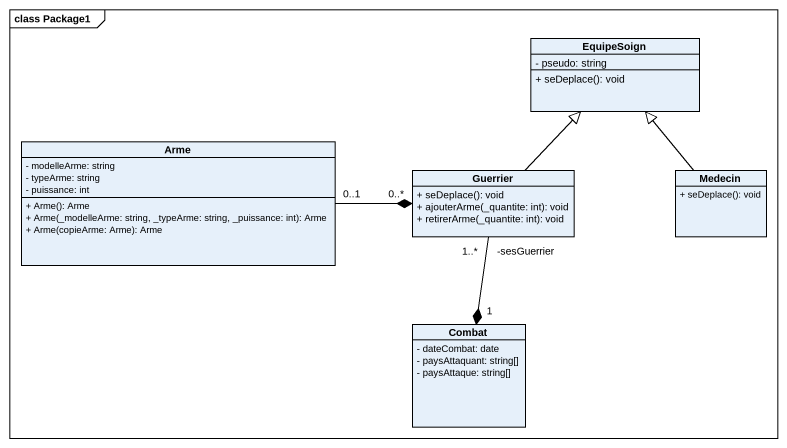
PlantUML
@startuml
mainframe class Package1
hide circle
hide empty members
skinparam classAttributeIconSize 0
class EquipeSoign {
  - pseudo: string
  + seDeplace(): void
}
class Arme {
  - modelleArme: string
  - typeArme: string
  - puissance: int
  + Arme(): Arme
  + Arme(_modelleArme: string, _typeArme: string, _puissance: int): Arme
  + Arme(copieArme: Arme): Arme
}
class Guerrier {
  + seDeplace(): void
  + ajouterArme(_quantite: int): void
  + retirerArme(_quantite: int): void
}
class Medecin {
  + seDeplace(): void
}
class Combat {
  - dateCombat: date
  - paysAttaquant: string[]
  - paysAttaque: string[]
}
Arme "0..1" -right-* "0..*" Guerrier
Guerrier -up-|> EquipeSoign
Guerrier "-sesGuerrier\n1..*" --* "1" Combat
Medecin -up-|> EquipeSoign
@enduml
